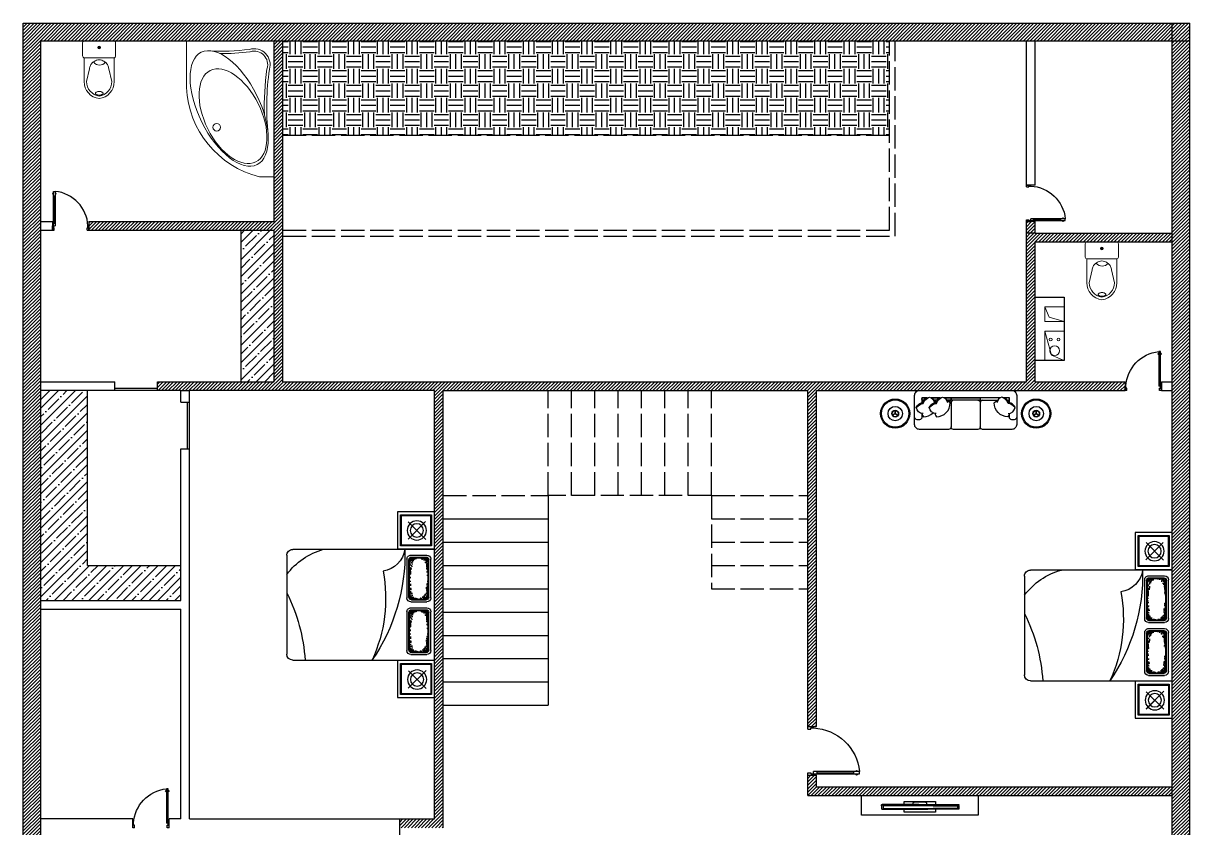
# Model space of a CAD drawing. Header units: inches. Extents: x 81 to 1628, y 1 to 1081.
# Drawn here: x 81 to 681, y 667 to 1081 of the extents above; entities that cross this region are included whole.
import ezdxf

# ---------------------------------------------------------------- set-up
doc = ezdxf.new("R2010")
doc.units = ezdxf.units.IN
doc.header["$MEASUREMENT"] = 0
doc.linetypes.add('ACAD_ISO02W100', pattern=[15, 12, -3])
for name, color, linetype, lineweight in [('canel', 4, 'Continuous', 9), ('Wall', 5, 'Continuous', 30), ('WC', 123, 'Continuous', 9)]:
    doc.layers.add(name, color=color, linetype=linetype, lineweight=lineweight)
for name, color, linetype in [('Furniture', 3, 'Continuous'), ('Hatches', 140, 'Continuous'), ('Main', 140, 'Continuous')]:
    doc.layers.add(name, color=color, linetype=linetype)
pattern_1 = [(45, (0, 121.4567), (-0.8838835, 0.8838835), [])]
pattern_2 = [(322.5, (57293.257, -2899.04), (-1.126233, -34.448923), [0, -27.175481, 0, -30.39363, 0, -29.052734]), (352.5, (57293.257, -2899.04), (31.64114, -50.456037), [0, -14.660457, 0, -24.49369, 0, -9.386268]), (32.5, (57271.266, -2899.04), (55.676515, -0.101176), [0, -8.939303, 0, -32.18149, 0, -42.014724]), (42.5, (57271.266, -2899.04), (53.745352, -15.691615), [0, -4.469651, 0, -21.096755, 0, -24.136118])]
pattern_3 = [(322.5, (58008.435, -2899.04), (-1.126233, -34.448923), [0, -27.175481, 0, -30.39363, 0, -29.052734]), (352.5, (58008.435, -2899.04), (31.64114, -50.456037), [0, -14.660457, 0, -24.49369, 0, -9.386268]), (32.5, (57986.444, -2899.04), (55.676515, -0.101176), [0, -8.939303, 0, -32.18149, 0, -42.014724]), (42.5, (57986.444, -2899.04), (53.745352, -15.691615), [0, -4.469651, 0, -21.096755, 0, -24.136118])]
pattern_4 = [(45, (0, 121.457), (-4.419417, 4.419417), []), (45, (4.4194, 121.457), (-4.419417, 4.419417), [7.8125, -1.5625, 0, -1.5625])]

# ---------------------------------------------------------------- blocks, each defined once
blk = doc.blocks.new('s_riho')
for p, q in [((0, 1400), (0, 0)), ((0, 1400), (150, 1400)), ((900, 481), (900, 0)), ((0, 0), (900, 0))]:
    blk.add_line(p, q)
blk.add_circle((590, 890), 39.5)
for centre, radius, start, end in [((-94, 435), 996, 2.6611, 75.7857), ((-2691, 683), 2767, 351.906, 5.8062), ((-2691, 683), 2792, 351.906, 1.5857), ((205, 245), 164, 162.7961, 286.8988), ((205, 245), 139, 162.7961, 286.8988), ((530, -1945), 2077, 89.2461, 97.7765), ((530, -1945), 2052, 86.0272, 97.7765)]:
    blk.add_arc(centre, radius, start, end)
for centre, major_axis, ratio in [((462, 696), (287, -578), 0.488372), ((423, 776), (234, -470), 0.552381)]:
    blk.add_ellipse(centre, major_axis=major_axis, ratio=ratio)
blk = doc.blocks.new('A$C2F7241D3')
for p, q in [((22, 989), (22, 1025)), ((26, 1067), (76, 1067)), ((26, 120), (26, 1067)), ((76, 1067), (76, 120)), ((81, 989), (81, 1025)), ((26, 937), (36, 937)), ((36, 948), (66, 948)), ((36, 193), (36, 948)), ((66, 948), (66, 193)), ((66, 937), (76, 937)), ((26, 120), (0, 120)), ((0, 0), (0, 120)), ((0, 0), (50, 0)), ((26, 200), (36, 200)), ((26, 120), (76, 120)), ((26, 65), (26, 120)), ((50, 65), (26, 65)), ((36, 193), (66, 193)), ((50, 0), (50, 65)), ((66, 200), (76, 200)), ((950, 65), (974, 65)), ((950, 0), (950, 65)), ((950, 0), (1000, 0)), ((974, 65), (974, 120)), ((974, 120), (1000, 120)), ((1000, 0), (1000, 120))]:
    blk.add_line(p, q)
for centre, radius, start, end in [((22, 1007), 18.1, 90, 270), ((-29, 69), 1004, 2.9057, 83.9884), ((81, 1007), 18.1, 270, 90)]:
    blk.add_arc(centre, radius, start, end)
blk = doc.blocks.new('1156')
at = {"color": 0}
for p, q in [((196, 609), (196, 989)), ((208, 994), (200, 994)), ((204, 363), (204, 989)), ((208, 994), (240, 994)), ((209, 978), (235, 978)), ((209, 455), (209, 978)), ((235, 978), (235, 455)), ((245, 989), (245, 519)), ((245, 202), (245, 761)), ((170, 600), (170, 600)), ((196, 671), (196, 202)), ((204, 475), (204, 202)), ((209, 463), (209, 213)), ((235, 213), (235, 463)), ((208, 198), (200, 198)), ((208, 198), (240, 198)), ((209, 213), (235, 213))]:
    blk.add_line(p, q, dxfattribs=at)
blk.add_lwpolyline([(104, 0), (304, 0), (304, 1200), (104, 1200)], close=True, dxfattribs=at)
at = {"color": 0, "flags": 128}
for points in [[(196, 761), (163, 761), (163, 600), (163, 439), (196, 439)], [(245, 439), (275, 439), (275, 600), (275, 761), (245, 761)], [(196, 529), (180, 529), (170, 559), (170, 641), (180, 671), (196, 671)]]:
    blk.add_lwpolyline(points, dxfattribs=at)
at = {"color": 0}
for centre, start, end in [((200, 989), 90, 180), ((208, 989), 90, 180), ((240, 989), 0.0003, 90), ((200, 202), 180, 270), ((208, 202), 180, 270), ((240, 202), 270, 359.9997)]:
    blk.add_arc(centre, 4.4, start, end, dxfattribs=at)
blk = doc.blocks.new('1150')
h = blk.add_hatch()
h.set_pattern_fill('AR-SAND', color=0, scale=19.070513, angle=270, style=0)
h.set_pattern_definition(pattern_2)
edge = h.paths.add_edge_path()
edge.add_line((625, 793), (653, 814))
edge.add_line((653, 814), (674, 858))
edge.add_line((674, 858), (674, 793))
edge.add_line((674, 793), (673, 791))
edge.add_line((673, 791), (645, 770))
edge.add_line((645, 770), (564, 755))
edge.add_line((564, 755), (508, 747))
edge.add_line((508, 747), (331, 747))
edge.add_line((331, 747), (544, 778))
edge.add_line((544, 778), (625, 793))
h.paths.add_polyline_path([(616, 955), (536, 970), (394, 991), (437, 997), (543, 997), (553, 995), (634, 980), (662, 959), (674, 935), (674, 873), (644, 934)])
h.paths.add_polyline_path([(351, 997), (394, 991), (258, 971), (177, 956), (150, 935), (111, 856), (111, 925), (128, 959), (155, 980), (236, 995), (246, 997)])
h = blk.add_hatch()
h.set_pattern_fill('AR-SAND,_O', color=0, scale=9.535256, angle=360)
h.set_pattern_definition([(232.5, (57293.257, -2899.04), (-17.2244613, 0.5631167), [0, -13.5877404, 0, -15.196815, 0, -14.5263672]), (262.5, (57293.257, -2899.04), (-25.2280185, -15.82057), [0, -7.3302284, 0, -12.246845, 0, -4.693134]), (302.5, (57293.257, -2888.045), (-0.050588, -27.8382573), [0, -4.4696514, 0, -16.0907452, 0, -21.0073618]), (312.5, (57293.257, -2888.045), (-7.845808, -26.872676), [0, -2.2348257, 0, -10.5483774, 0, -12.068059])])
edge = h.paths.add_edge_path()
edge.add_line((111, 917), (111, 970))
edge.add_ellipse((138, 970), major_axis=(-19, -19), ratio=1, start_angle=225, end_angle=315, ccw=False)
edge.add_line((138, 997), (204, 997))
edge.add_line((204, 997), (157, 973))
edge.add_line((157, 973), (111, 917))
edge = h.paths.add_edge_path()
edge.add_line((147, 773), (199, 747))
edge.add_line((199, 747), (138, 747))
edge.add_ellipse((138, 773), major_axis=(-19, -19), ratio=1, start_angle=315, end_angle=405, ccw=False)
edge.add_line((111, 773), (111, 817))
edge.add_line((111, 817), (147, 773))
edge = h.paths.add_edge_path()
edge.add_line((647, 747), (605, 747))
edge.add_line((605, 747), (633, 761))
edge.add_line((633, 761), (674, 811))
edge.add_line((674, 811), (674, 773))
edge.add_ellipse((647, 773), major_axis=(19, -19), ratio=1, start_angle=-45, end_angle=45, ccw=False)
edge = h.paths.add_edge_path()
edge.add_line((674, 970), (674, 923))
edge.add_line((674, 923), (633, 973))
edge.add_line((633, 973), (586, 997))
edge.add_line((586, 997), (647, 997))
edge.add_ellipse((647, 970), major_axis=(-19, -19), ratio=1, start_angle=135, end_angle=225, ccw=False)
h = blk.add_hatch()
h.set_pattern_fill('AR-SAND', color=0, scale=19.070513, angle=270, style=0)
h.set_pattern_definition(pattern_3)
h.paths.add_polyline_path([(1340, 793), (1368, 814), (1389, 858), (1389, 793), (1388, 791), (1361, 770), (1280, 755), (1223, 747), (1046, 747), (1259, 778)])
h.paths.add_polyline_path([(1332, 955), (1251, 970), (1109, 991), (1152, 997), (1258, 997), (1269, 995), (1350, 980), (1377, 959), (1389, 935), (1389, 873), (1359, 934)])
h.paths.add_polyline_path([(1066, 997), (1109, 991), (974, 971), (893, 956), (865, 935), (826, 856), (826, 925), (843, 959), (870, 980), (951, 995), (962, 997)])
h = blk.add_hatch()
h.set_pattern_fill('AR-SAND,_O', color=0, scale=9.535256, angle=360)
h.set_pattern_definition([(232.5, (58008.435, -2899.04), (-17.2244613, 0.5631167), [0, -13.5877404, 0, -15.196815, 0, -14.5263672]), (262.5, (58008.435, -2899.04), (-25.2280185, -15.82057), [0, -7.3302284, 0, -12.246845, 0, -4.693134]), (302.5, (58008.435, -2888.045), (-0.050588, -27.8382573), [0, -4.4696514, 0, -16.0907452, 0, -21.0073618]), (312.5, (58008.435, -2888.045), (-7.845808, -26.872676), [0, -2.2348257, 0, -10.5483774, 0, -12.068059])])
edge = h.paths.add_edge_path()
edge.add_line((826, 917), (826, 970))
edge.add_ellipse((853, 970), major_axis=(-19, -19), ratio=1, start_angle=225, end_angle=315, ccw=False)
edge.add_line((853, 997), (919, 997))
edge.add_line((919, 997), (872, 973))
edge.add_line((872, 973), (826, 917))
edge = h.paths.add_edge_path()
edge.add_line((862, 773), (914, 747))
edge.add_line((914, 747), (853, 747))
edge.add_ellipse((853, 773), major_axis=(-19, -19), ratio=1, start_angle=315, end_angle=405, ccw=False)
edge.add_line((826, 773), (826, 817))
edge.add_line((826, 817), (862, 773))
edge = h.paths.add_edge_path()
edge.add_line((1362, 747), (1320, 747))
edge.add_line((1320, 747), (1348, 761))
edge.add_line((1348, 761), (1389, 811))
edge.add_line((1389, 811), (1389, 773))
edge.add_ellipse((1362, 773), major_axis=(19, -19), ratio=1, start_angle=-45, end_angle=45, ccw=False)
edge = h.paths.add_edge_path()
edge.add_line((1389, 970), (1389, 923))
edge.add_line((1389, 923), (1348, 973))
edge.add_line((1348, 973), (1301, 997))
edge.add_line((1301, 997), (1362, 997))
edge.add_ellipse((1362, 970), major_axis=(-19, -19), ratio=1, start_angle=135, end_angle=225, ccw=False)
h = blk.add_hatch()
h.set_pattern_fill('AR-SAND', color=0, scale=19.070513, angle=270, style=0)
h.set_pattern_definition(pattern_2)
edge = h.paths.add_edge_path()
edge.add_line((249, 771), (413, 747))
edge.add_line((413, 747), (257, 747))
edge.add_line((257, 747), (233, 750))
edge.add_line((233, 750), (152, 765))
edge.add_line((152, 765), (124, 786))
edge.add_line((124, 786), (111, 814))
edge.add_line((111, 814), (111, 866))
edge.add_line((111, 866), (140, 807))
edge.add_line((140, 807), (168, 785))
edge.add_line((168, 785), (249, 771))
h = blk.add_hatch()
h.set_pattern_fill('AR-SAND', color=0, scale=19.070513, angle=270, style=0)
h.set_pattern_definition(pattern_3)
edge = h.paths.add_edge_path()
edge.add_line((964, 771), (1128, 747))
edge.add_line((1128, 747), (972, 747))
edge.add_line((972, 747), (948, 750))
edge.add_line((948, 750), (867, 765))
edge.add_line((867, 765), (840, 786))
edge.add_line((840, 786), (826, 814))
edge.add_line((826, 814), (826, 866))
edge.add_line((826, 866), (855, 807))
edge.add_line((855, 807), (883, 785))
edge.add_line((883, 785), (964, 771))
at = {"color": 0}
for p, q in [((-506, 1083), (-5, 1083)), ((-506, 582), (-506, 1083)), ((-45, 1043), (-466, 1043)), ((-466, 1043), (-466, 622)), ((-55, 1033), (-456, 1033)), ((-456, 1033), (-456, 632)), ((-146, 732), (-384, 970)), ((-143, 967), (-381, 729)), ((-140, 970), (-377, 732)), ((-377, 732), (-140, 970)), ((-55, 1033), (-55, 632)), ((-55, 632), (-55, 1033)), ((-45, 622), (-45, 1043)), ((-5, 1083), (-5, 582)), ((1, 1083), (1501, 1083)), ((1, -837), (1, 1083)), ((75, 764), (75, 979)), ((102, 773), (102, 970)), ((111, 773), (111, 970)), ((129, 1033), (656, 1033)), ((138, 1006), (647, 1006)), ((138, 997), (647, 997)), ((674, 773), (674, 970)), ((683, 773), (683, 970)), ((710, 764), (710, 979)), ((790, 764), (790, 979)), ((817, 773), (817, 970)), ((826, 773), (826, 970)), ((844, 1033), (1371, 1033)), ((853, 1006), (1362, 1006)), ((853, 997), (1362, 997)), ((1389, 773), (1389, 970)), ((1398, 773), (1398, 970)), ((1425, 764), (1425, 979)), ((1501, 1083), (1501, -837)), ((1509, 582), (1509, 1083)), ((1509, 1083), (2010, 1083)), ((1970, 1043), (1550, 1043)), ((1550, 1043), (1550, 622)), ((1560, 1033), (1960, 1033)), ((1960, 1033), (1560, 1033)), ((1560, 1033), (1560, 632)), ((1874, 729), (1637, 966)), ((1874, 729), (1637, 966)), ((1877, 963), (1640, 726)), ((1877, 963), (1640, 726)), ((1960, 1033), (1960, 632)), ((1960, 632), (1960, 1033)), ((1970, 622), (1970, 1043)), ((2010, 1083), (2010, 582)), ((-55, 632), (-456, 632)), ((-456, 632), (-55, 632)), ((129, 711), (656, 711)), ((138, 747), (647, 747)), ((138, 738), (647, 738)), ((844, 711), (1371, 711)), ((853, 747), (1362, 747)), ((853, 738), (1362, 738)), ((1426, 753), (1424, 754)), ((1960, 632), (1560, 632)), ((1560, 632), (1960, 632)), ((-5, 582), (-506, 582)), ((-466, 622), (-45, 622)), ((2010, 582), (1509, 582)), ((1550, 622), (1970, 622)), ((1323, -755), (1323, -755)), ((-1, -790), (-1, -790)), ((1422, -917), (80, -917)), ((1476, -897), (1476, -897))]:
    blk.add_line(p, q, dxfattribs=at)
for centre, radius in [((-262, 848), 130), ((1758, 844), 130), ((-262, 848), 90.1), ((1758, 844), 90.1)]:
    blk.add_circle(centre, radius, dxfattribs=at)
for centre, radius, start, end in [((129, 979), 53.6, 90, 180), ((138, 970), 35.8, 90, 180), ((138, 970), 26.8, 90, 180), ((647, 970), 35.8, 0, 90), ((647, 970), 26.8, 0, 90), ((656, 979), 53.6, 0, 90), ((844, 979), 53.6, 90, 180), ((853, 970), 35.8, 90, 180), ((853, 970), 26.8, 90, 180), ((1362, 970), 35.8, 0, 90), ((1362, 970), 26.8, 0, 90), ((1371, 979), 53.6, 0, 90), ((1438, -1857), 2540, 88.5512, 124.4879), ((129, 764), 53.6, 180, 270), ((138, 773), 35.8, 180, 270), ((138, 773), 26.8, 180, 270), ((647, 773), 35.8, 270, 0), ((647, 773), 26.8, 270, 0), ((656, 764), 53.6, 270, 0), ((844, 764), 53.6, 180, 270), ((853, 773), 35.8, 180, 270), ((853, 773), 26.8, 180, 270), ((1552, 337), 349, 98.1587, 171.7729), ((1362, 773), 35.8, 270, 0), ((1362, 773), 26.8, 270, 0), ((1371, 764), 53.6, 270, 0), ((837, -1567), 1989, 79.2916, 114.8966), ((595, -164), 943, 306.9313, 344.3866), ((-155, -3056), 2391, 63.4727, 86.2716), ((81, -837), 80.1, 180, 270), ((1421, -837), 80.1, 270, 0)]:
    blk.add_arc(centre, radius, start, end, dxfattribs=at)
blk = doc.blocks.new('table06')
at = {"layer": 'WC'}
for p, q in [((2216060, -738297), (2216060, -738585)), ((2216424, -738297), (2216424, -738585)), ((2216126, -738430), (2216090, -738585)), ((2216358, -738430), (2216394, -738585))]:
    blk.add_line(p, q, dxfattribs=at)
blk.add_lwpolyline([(2216419, -738091), (2216065, -738091, 0.414214), (2216042, -738114), (2216042, -738274, 0.414214), (2216065, -738297), (2216419, -738297, 0.414214), (2216442, -738274), (2216442, -738114, 0.414214)], format="xyb", close=True, dxfattribs=at)
for points in [[(2216242, -738320, 0.046371), (2216211, -738327, 0.088923), (2216167, -738351, 0.104957), (2216136, -738389, 0.120011), (2216126, -738430, 0.120011)], [(2216242, -738320, -0.046371), (2216274, -738327, -0.088923), (2216318, -738351, -0.104957), (2216348, -738389, -0.120011), (2216358, -738430, -0.120011)], [(2216244, -738749, -0.049911), (2216225, -738747, -0.063732), (2216211, -738743, -0.103622), (2216200, -738734, -0.177768), (2216198, -738727, -0.177768), (2216200, -738719, -0.103622), (2216211, -738711, -0.063732), (2216225, -738706, -0.049911), (2216244, -738704, -0.049911)], [(2216244, -738749, 0.049911), (2216262, -738747, 0.063732), (2216276, -738743, 0.103622), (2216287, -738734, 0.177768), (2216290, -738727, 0.177768), (2216287, -738719, 0.103622), (2216276, -738711, 0.063732), (2216262, -738706, 0.049911), (2216244, -738704, 0.049911)]]:
    blk.add_lwpolyline(points, format="xyb", dxfattribs=at)
for radius in [17.2, 5.75]:
    blk.add_circle((2216242, -738171), radius, dxfattribs=at)
for centre, radius, start, end in [((2216246, -738297), 87.7, 218.0102, 270.9041), ((2216249, -738297), 87.7, 269.0959, 321.9898), ((2216267, -738585), 207, 180, 263.1637), ((2216267, -738585), 177, 180, 261.9966), ((2216218, -738585), 177, 278.0034, 0), ((2216218, -738585), 207, 276.8363, 0)]:
    blk.add_arc(centre, radius, start, end, dxfattribs=at)
blk = doc.blocks.new('wash-basin')
at = {"layer": 'canel', "ltscale": 5}
for centre, radius in [((8, -21.75), 0.75), ((12, -21.75), 0.75), ((10, -27.5), 2.5)]:
    blk.add_circle(centre, radius, dxfattribs=at)
at = {"layer": 'Main'}
for p, q in [((15, 0), (15, -32.5)), ((15, -32.5), (0, -32.5))]:
    blk.add_line(p, q, dxfattribs=at)
at = {"layer": 'Wall'}
blk.add_lwpolyline([(0, -32.5), (0, 0), (15, 0)], dxfattribs=at)
at = {"layer": 'WC', "color": 7, "linetype": 'Continuous', "lineweight": 9, "ltscale": 5, "true_color": 0xffffff}
for points in [[(5, -12.5), (15, -12.5), (15, -5), (5, -5)], [(5, -32.5), (5, -17.5), (15, -17.5), (15, -32.5)]]:
    blk.add_lwpolyline(points, close=True, dxfattribs=at)
for points in [[(15, -12.5), (7.16, -10.19), (5, -5)], [(5, -17.5), (8.48, -29.79), (15, -32.5)]]:
    blk.add_lwpolyline(points, dxfattribs=at)

msp = doc.modelspace()

# ---------------------------------------------------------------- hatches: boundary and pattern name
at = {"layer": 'Hatches', "true_color": 0xf27172}
h = msp.add_hatch(dxfattribs=at)
h.set_pattern_fill('ANSI31', color=11, scale=10)
h.set_pattern_definition(pattern_1)
h.paths.add_polyline_path([(672.21, 10.44), (270.21, 10.44), (270.21, 1.44), (672.21, 1.44)])
h.paths.add_polyline_path([(672.21, 1081.44), (90.21, 1081.44), (90.21, 1072.44), (672.21, 1072.44)])
h.paths.add_polyline_path([(681.21, 1081.44), (672.21, 1081.44), (672.21, 1072.44), (681.21, 1072.44)])
h.paths.add_polyline_path([(90.21, 1081.44), (81.21, 1081.44), (81.21, 1072.44), (90.21, 1072.44)])
h = msp.add_hatch(dxfattribs=at)
h.set_pattern_fill('ANSI31', color=11, scale=10)
h.set_pattern_definition(pattern_1)
h.paths.add_polyline_path([(681.21, 1072.44), (672.21, 1072.44), (672.21, 1.44), (681.21, 1.44)])
h.paths.add_polyline_path([(90.21, 1072.44), (81.21, 1072.44), (81.21, 1.44), (90.21, 1.44)])
h = msp.add_hatch(dxfattribs=at)
h.set_pattern_fill('ANSI31', color=11, scale=10)
h.set_pattern_definition(pattern_1)
h.paths.add_polyline_path([(214.71, 1072.44), (210.21, 1072.44), (210.21, 979.44), (114.96, 979.44), (114.96, 974.94), (210.21, 974.94), (210.21, 896.94), (150.21, 896.94), (150.21, 892.44), (162.21, 892.44), (166.71, 892.44), (292.71, 892.44), (292.71, 671.94), (274.71, 671.94), (274.71, 667.44), (297.21, 667.44), (297.21, 892.44), (484.71, 892.44), (484.71, 719.44), (489.21, 719.44), (489.21, 892.44), (647.96, 892.44), (647.96, 896.94), (601.71, 896.94), (601.71, 968.94), (672.21, 968.94), (672.21, 973.44), (601.71, 973.44), (597.21, 973.44), (597.21, 896.94), (214.71, 896.94)])
h = msp.add_hatch(dxfattribs=at)
h.set_pattern_fill('ANSI31', color=11, scale=10)
h.set_pattern_definition(pattern_1)
h.paths.add_polyline_path([(601.71, 979.44), (597.21, 979.44), (597.21, 973.44), (601.71, 973.44)])
h = msp.add_hatch(dxfattribs=at)
h.set_pattern_fill('ANSI31', color=11, scale=10)
h.set_pattern_definition(pattern_1)
h.paths.add_polyline_path([(489.21, 688.44), (489.21, 694.44), (484.71, 694.44), (484.71, 683.94), (672.21, 683.94), (672.21, 688.44)])
at = {"layer": 'Main', "true_color": 0x139b48}
h = msp.add_hatch(dxfattribs=at)
h.set_pattern_fill('EARTH', color=114, scale=30)
h.set_pattern_definition([(0, (0, 121.457), (7.5, 7.5), [7.5, -7.5]), (0, (0, 124.269), (7.5, 7.5), [7.5, -7.5]), (0, (0, 127.082), (7.5, 7.5), [7.5, -7.5]), (90, (0.9375, 128.019), (-7.5, 7.5), [7.5, -7.5]), (90, (3.75, 128.019), (-7.5, 7.5), [7.5, -7.5]), (90, (6.5625, 128.019), (-7.5, 7.5), [7.5, -7.5])])
h.paths.add_polyline_path([(214.71, 1072.44), (214.71, 1023.69), (526.71, 1023.69), (526.71, 1072.44)])
at = {"layer": 'Main', "true_color": 0x999b37}
h = msp.add_hatch(dxfattribs=at)
h.set_pattern_fill('ANSI35', color=55, scale=25)
h.set_pattern_definition(pattern_4)
h.paths.add_polyline_path([(193.21, 896.94), (210.21, 896.94), (210.21, 974.94), (193.21, 974.94)])
h = msp.add_hatch(dxfattribs=at)
h.set_pattern_fill('ANSI35', color=55, scale=25)
h.set_pattern_definition(pattern_4)
h.paths.add_polyline_path([(90.21, 784.44), (162.21, 784.44), (162.21, 802.44), (114.21, 802.44), (114.21, 892.44), (90.21, 892.44)])

# ---------------------------------------------------------------- linework, layer by layer
at = {"layer": 'Furniture', "color": 55, "ltscale": 0.03, "true_color": 0x999b37}
for p, q in [((529.65, 880.57), (529.65, 882.33)), ((529.8, 880.57), (529.8, 882.33)), ((602.2, 880.57), (602.2, 882.33)), ((602.35, 880.57), (602.35, 882.33)), ((529.69, 880.64), (528.16, 879.76)), ((529.76, 880.5), (528.24, 879.62)), ((529.69, 880.5), (531.21, 879.62)), ((529.76, 880.64), (531.29, 879.76)), ((602.24, 880.64), (600.71, 879.76)), ((602.31, 880.5), (600.79, 879.62)), ((602.24, 880.5), (603.76, 879.62)), ((602.31, 880.64), (603.84, 879.76))]:
    msp.add_line(p, q, dxfattribs=at)
msp.add_lwpolyline([(592.22, 874.94, -0.414214), (589.72, 872.44), (574.72, 872.44, -0.414214), (573.47, 873.69, -0.414214), (572.22, 872.44), (559.72, 872.44, -0.414214), (558.47, 873.69, -0.414214), (557.22, 872.44), (542.22, 872.44, -0.414214), (539.72, 874.94), (539.72, 889.94, -0.414214), (542.22, 892.44), (589.72, 892.44, -0.414214), (592.22, 889.94)], format="xyb", close=True, dxfattribs=at)
at = {"layer": 'Furniture', "color": 55, "true_color": 0x999b37}
for points in [[(540.52, 883.71, -0.14773), (544.17, 885.85, -0.213343), (547.4, 889.01, -0.178662)], [(546.1, 888.69), (543.47, 888.69), (543.47, 886.24, -0.414214)], [(544.43, 887.44), (543.97, 887.44, -0.414214), (543.47, 887.94), (543.47, 888.19, -0.414214), (543.97, 888.69)], [(543.67, 886.03, -0.306663), (547.4, 889.01, -0.30633), (549.83, 886.28, 0.872847)], [(543.97, 888.69), (546.1, 888.69, -0.414214)], [(547.25, 883.71, -0.14773), (550.91, 885.85, -0.213343), (554.13, 889.01, -0.178662)], [(548.18, 888.69), (552.84, 888.69, -0.414214)], [(550.4, 886.03, -0.306663), (554.13, 889.01, -0.30633), (556.57, 886.28, 0.872847)], [(554.92, 888.69), (557.97, 888.69, -0.414214), (558.47, 888.19), (558.47, 887.94, -0.414214), (557.97, 887.44), (556.18, 887.44, -0.414214)], [(583.77, 888.69), (573.97, 888.69, 0.414214), (573.47, 888.19), (573.47, 887.94, 0.414214), (573.97, 887.44), (582.51, 887.44, 0.414214)], [(588.28, 886.03, 0.306663), (584.55, 889.01, 0.30633), (582.12, 886.28, -0.872847)], [(591.43, 883.71, 0.14773), (587.78, 885.85, 0.213343), (584.55, 889.01, 0.178662)], [(587.97, 888.69), (585.85, 888.69, 0.414214)], [(587.52, 887.44), (587.97, 887.44, 0.414214), (588.47, 887.94), (588.47, 888.19, 0.414214), (587.97, 888.69)], [(544.1, 880.56, -0.356772), (540.52, 883.71, -0.249542), (543.77, 886.3, 9.61688)], [(550.84, 880.56, -0.356772), (547.25, 883.71, -0.249542), (550.5, 886.3, 9.61688)], [(551.16, 887.44), (549.44, 887.44, -0.414214)], [(550.65, 886.64, 0.071865), (549.6, 887.13, -7.115464)], [(550.21, 880.63, 0.165541), (550.98, 878.98, 0.425989), (558, 886.14, 0.121523), (556.33, 887.13, -7.115464)], [(557.22, 887.44, -0.414214), (558.47, 886.19), (558.47, 873.69, -0.414214)], [(559.72, 887.44, 0.414214), (558.47, 886.19)], [(572.22, 887.44, -0.414214), (573.47, 886.19)], [(574.72, 887.44, 0.414214), (573.47, 886.19), (573.47, 873.69, 0.414214)], [(588.48, 880.63, -0.165541), (587.7, 878.98, -0.425989), (580.68, 886.14, -0.121523), (582.35, 887.13, 7.115464)], [(587.85, 880.56, 0.356772), (591.43, 883.71, 0.249542), (588.18, 886.3, -9.61688)], [(543.47, 880.63), (543.47, 878.69, -0.414214), (542.22, 877.44), (540.97, 877.44, -0.414214), (539.72, 878.69)], [(543.47, 880.63, 0.165541), (544.25, 878.98, 0.200231), (549.21, 880.99, 0.121523)], [(592.22, 878.69, -0.414214), (590.97, 877.44), (589.72, 877.44, -0.414214), (588.47, 878.69), (588.47, 880.63)]]:
    msp.add_lwpolyline(points, format="xyb", dxfattribs=at)
for points in [[(552.84, 888.69), (548.18, 888.69)], [(583.77, 888.69), (554.92, 888.69)], [(588.47, 886.24), (588.47, 888.69), (585.85, 888.69)]]:
    msp.add_lwpolyline(points, dxfattribs=at)
msp.add_lwpolyline([(558.97, 888.69), (572.97, 888.69, -0.414214), (573.47, 888.19), (573.47, 887.94, -0.414214), (572.97, 887.44), (558.97, 887.44, -0.414214), (558.47, 887.94), (558.47, 888.19, -0.414214)], format="xyb", close=True, dxfattribs=at)
at = {"layer": 'Furniture', "color": 55, "ltscale": 0.03, "true_color": 0x999b37}
for centre, radius in [((529.72, 880.57), 7.5), ((602.27, 880.57), 7.5), ((529.72, 880.57), 3.69), ((529.72, 880.57), 1.76), ((529.72, 880.57), 1.58), ((602.27, 880.57), 3.69), ((602.27, 880.57), 1.76), ((602.27, 880.57), 1.58)]:
    msp.add_circle(centre, radius, dxfattribs=at)
at = {"layer": 'Furniture', "color": 55, "true_color": 0x999b37}
for centre in [(529.72, 880.57), (602.27, 880.57)]:
    msp.add_circle(centre, 7, dxfattribs=at)
at = {"layer": 'Main'}
for p, q in [((81.21, 1.44), (81.21, 1081.44)), ((81.21, 1081.44), (681.21, 1081.44)), ((672.21, 1.44), (672.21, 1081.44)), ((681.21, 1.44), (681.21, 1081.44)), ((90.21, 1072.44), (681.21, 1072.44)), ((90.21, 1.44), (90.21, 1072.44)), ((210.21, 979.44), (210.21, 1072.44)), ((214.71, 896.94), (214.71, 1072.44)), ((597.21, 997.26), (597.21, 1072.44)), ((601.71, 998.19), (601.71, 1072.44)), ((601.71, 998.19), (597.21, 998.19)), ((90.21, 979.44), (96.21, 979.44)), ((96.21, 979.44), (96.21, 974.94)), ((114.96, 979.44), (114.96, 974.94)), ((114.96, 979.44), (210.21, 979.44)), ((597.21, 973.44), (597.21, 980.38)), ((601.71, 979.44), (597.21, 979.44)), ((601.71, 973.44), (601.71, 979.44)), ((90.21, 974.94), (96.21, 974.94)), ((114.96, 974.94), (210.21, 974.94)), ((193.21, 896.94), (193.21, 974.94)), ((210.21, 896.94), (210.21, 974.94)), ((597.21, 896.94), (597.21, 973.44)), ((601.71, 973.44), (597.21, 973.44)), ((601.71, 973.44), (672.21, 973.44)), ((601.71, 896.94), (601.71, 968.94)), ((601.71, 968.94), (672.21, 968.94)), ((90.21, 896.94), (128.21, 896.94)), ((128.21, 892.44), (128.21, 896.94)), ((150.21, 892.44), (150.21, 896.94)), ((150.21, 896.94), (210.21, 896.94)), ((214.71, 896.94), (597.21, 896.94)), ((601.71, 896.94), (647.96, 896.94)), ((647.96, 896.94), (647.96, 892.44)), ((666.71, 896.94), (666.71, 892.44)), ((666.71, 896.94), (672.21, 896.94)), ((162.21, 892.44), (90.21, 892.44)), ((114.21, 802.44), (114.21, 892.44)), ((150.21, 893.44), (128.21, 893.44)), ((162.21, 892.44), (166.71, 892.44)), ((162.21, 886.44), (162.21, 892.44)), ((292.71, 892.44), (166.71, 892.44)), ((166.71, 784.44), (166.71, 892.44)), ((292.71, 671.94), (292.71, 892.44)), ((297.21, 892.44), (484.71, 892.44)), ((297.21, 667.44), (297.21, 892.44)), ((484.71, 719.44), (484.71, 892.44)), ((489.21, 892.44), (647.96, 892.44)), ((489.21, 719.44), (489.21, 892.44)), ((666.71, 892.44), (672.21, 892.44)), ((162.21, 886.44), (166.71, 886.44)), ((165.71, 862.44), (165.71, 886.44)), ((162.21, 784.44), (162.21, 862.44)), ((162.21, 862.44), (166.71, 862.44)), ((351.21, 838.44), (351.21, 730.44)), ((297.21, 826.44), (351.21, 826.44)), ((297.21, 814.44), (351.21, 814.44)), ((114.21, 802.44), (162.21, 802.44)), ((297.21, 802.44), (351.21, 802.44)), ((297.21, 790.44), (351.21, 790.44)), ((90.21, 784.44), (162.21, 784.44)), ((166.71, 671.94), (166.71, 784.44)), ((90.21, 779.94), (162.21, 779.94)), ((162.21, 671.94), (162.21, 779.94)), ((297.21, 778.44), (351.21, 778.44)), ((297.21, 766.44), (351.21, 766.44)), ((297.21, 754.44), (351.21, 754.44)), ((297.21, 742.44), (351.21, 742.44)), ((297.21, 730.44), (351.21, 730.44)), ((484.71, 719.44), (489.21, 719.44)), ((484.71, 683.94), (484.71, 695.69)), ((484.71, 694.44), (489.21, 694.44)), ((489.21, 688.44), (489.21, 694.44)), ((489.21, 688.44), (672.21, 688.44)), ((484.71, 683.94), (672.21, 683.94)), ((137.46, 671.94), (90.21, 671.94)), ((137.46, 667.44), (137.46, 671.94)), ((162.21, 671.94), (156.21, 671.94)), ((156.21, 667.44), (156.21, 671.94)), ((166.71, 671.94), (274.71, 671.94)), ((274.71, 671.94), (274.71, 606.19)), ((274.71, 671.94), (292.71, 671.94))]:
    msp.add_line(p, q, dxfattribs=at)
at = {"layer": 'Main', "color": 55, "linetype": 'ACAD_ISO02W100', "true_color": 0x999b37}
for p, q in [((526.71, 974.94), (526.71, 1072.44)), ((529.71, 971.94), (529.71, 1072.44)), ((526.71, 1023.69), (214.71, 1023.69)), ((214.71, 974.94), (526.71, 974.94)), ((214.71, 971.94), (529.71, 971.94))]:
    msp.add_line(p, q, dxfattribs=at)
at = {"layer": 'Main', "linetype": 'ACAD_ISO02W100'}
for p, q in [((351.21, 838.44), (351.21, 892.44)), ((363.21, 838.44), (363.21, 892.44)), ((375.21, 838.44), (375.21, 892.44)), ((387.21, 838.44), (387.21, 892.44)), ((399.21, 838.44), (399.21, 892.44)), ((411.21, 838.44), (411.21, 892.44)), ((423.21, 838.44), (423.21, 892.44)), ((435.21, 838.44), (435.21, 892.44)), ((297.21, 838.44), (351.21, 838.44)), ((435.21, 838.44), (351.21, 838.44)), ((435.21, 838.44), (484.71, 838.44)), ((435.21, 838.44), (435.21, 790.44)), ((435.21, 826.44), (484.71, 826.44)), ((435.21, 814.44), (484.71, 814.44)), ((435.21, 802.44), (484.71, 802.44)), ((435.21, 790.44), (484.71, 790.44))]:
    msp.add_line(p, q, dxfattribs=at)

# ---------------------------------------------------------------- block references
at = {"rotation": 270}
for p, xscale, yscale, zscale in [((597.21, 979.44), -0.01875, 0.01875, 0.01875), ((484.71, 694.44), -0.025, 0.025, 0.025)]:
    msp.add_blockref('A$C2F7241D3', p, dxfattribs=dict(at, xscale=xscale, yscale=yscale, zscale=zscale))
at = {"yscale": 0.01875, "zscale": 0.01875}
for p, xscale in [((96.21, 974.94), 0.01875), ((666.71, 892.44), -0.01875), ((156.21, 667.44), -0.01875)]:
    msp.add_blockref('A$C2F7241D3', p, dxfattribs=dict(at, xscale=xscale))
at = {"layer": 'Furniture', "color": 55, "true_color": 0x999b37, "xscale": 0.0425, "yscale": 0.0425, "zscale": 0.0425}
for p in [(-94070.08, 32441.3), (-93554.26, 32337.8)]:
    msp.add_blockref('table06', p, dxfattribs=at)
at = {"layer": 'Furniture', "color": 55, "lineweight": 9, "true_color": 0x999b37}
for name, p, xscale, yscale, zscale, rotation in [('1150', (251.58, 753.66), -0.03798107718947312, 0.03798107718947312, 0.03798107718947312, 270), ('1150', (631.08, 742.97), -0.03798107718947312, 0.03798107718947312, 0.03798107718947312, 270), ('1156', (572.41, 689.15), -0.05, 0.05, 0.05, 90)]:
    msp.add_blockref(name, p, dxfattribs=dict(at, xscale=xscale, yscale=yscale, zscale=zscale, rotation=rotation))
at = {"layer": 'Main'}
msp.add_blockref('wash-basin', (601.71, 940.46), dxfattribs=at)
at = {"layer": 'WC', "xscale": 0.05, "yscale": 0.05, "zscale": 0.05, "rotation": 180}
msp.add_blockref('s_riho', (210.21, 1072.44), dxfattribs=at)

doc.saveas('drawing.dxf')
